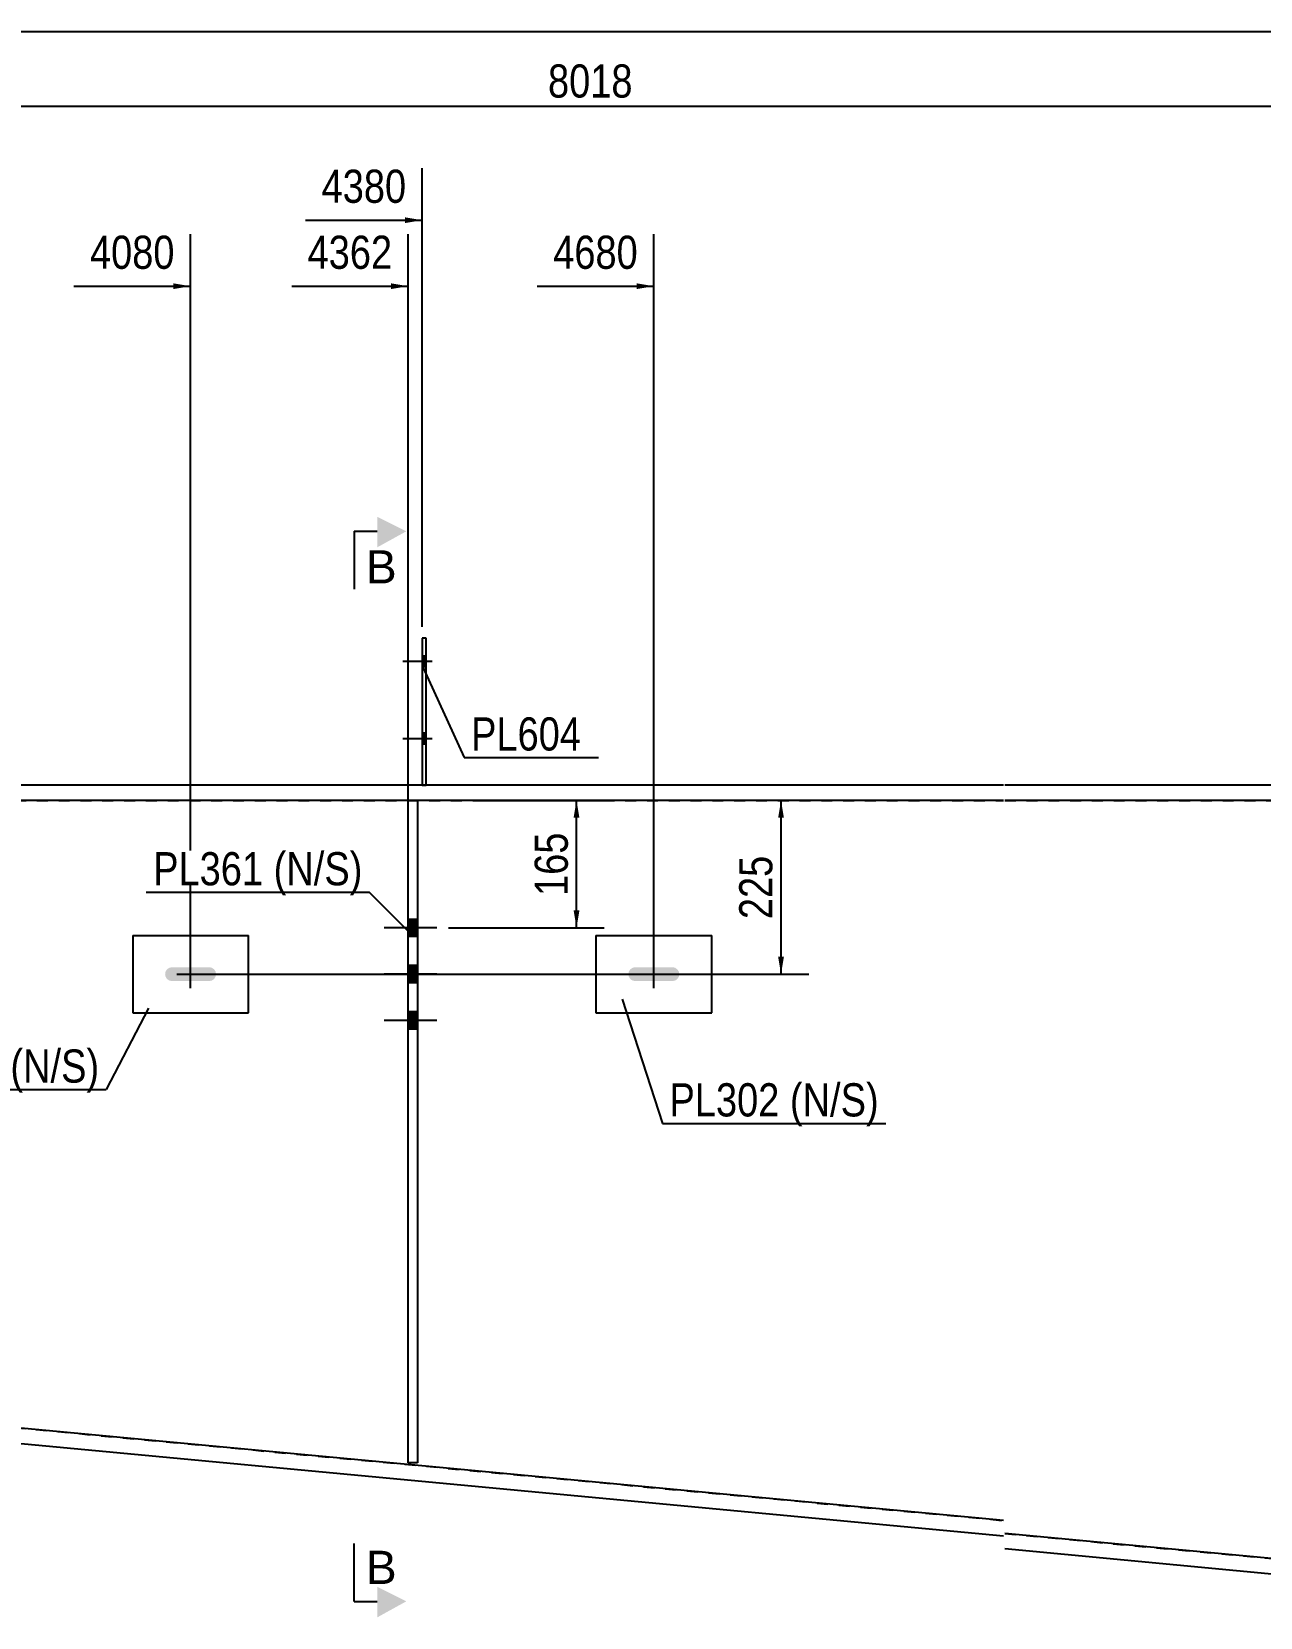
# Model space of a CAD drawing. Header units: millimetres. Extents: x -242 to 171, y -159 to 128.
# Drawn here: x -80.4 to 25.6, y -9 to 128 of the extents above; entities that cross this region are included whole.
import ezdxf

# ---------------------------------------------------------------- set-up
doc = ezdxf.new("R2010")
doc.units = ezdxf.units.MM
doc.linetypes.add('DXK_LINE_DOT1', pattern=[1.8814, 0.9407, -0.9407])
doc.styles.add('Arial', font='ARIAL.TTF', dxfattribs={"height": 0.2})
doc.styles.add('Arial Narrow', font='ARIALN.TTF', dxfattribs={"height": 0.2})

# ---------------------------------------------------------------- blocks, each defined once
blk = doc.blocks.new('Unknown-622979603-1210')
at = {"color": 5, "linetype": 'Continuous'}
blk.add_line((171.01, 127.96), (-238.99, 127.96), dxfattribs=at)
blk = doc.blocks.new('Bolt-622979603-1775 - 1469')
at = {"linetype": 'Continuous'}
for points in [[(-47.14, 49.83), (-47.14, 51.3), (-47.94, 51.3), (-47.94, 49.83)], [(-47.14, 45.83), (-47.14, 47.3), (-47.94, 47.3), (-47.94, 45.83)], [(-47.14, 41.83), (-47.14, 43.3), (-47.94, 43.3), (-47.94, 41.83)]]:
    blk.add_hatch(color=3, dxfattribs=at).paths.add_polyline_path(points)
at = {"color": 3, "linetype": 'Continuous'}
for p, q in [((-47.14, 51.3), (-47.94, 51.3)), ((-45.47, 50.57), (-50.01, 50.57)), ((-47.14, 49.83), (-47.94, 49.83)), ((-45.47, 46.57), (-50.01, 46.57)), ((-47.14, 47.3), (-47.94, 47.3)), ((-47.14, 45.83), (-47.94, 45.83)), ((-45.47, 42.57), (-50.01, 42.57)), ((-47.14, 43.3), (-47.94, 43.3)), ((-47.14, 41.83), (-47.94, 41.83))]:
    blk.add_line(p, q, dxfattribs=at)
blk = doc.blocks.new('Part-622979603-1770 - 1469')
at = {"color": 2, "linetype": 'Continuous'}
for p, q in [((-199.47, 31.55), (-199.59, 30.22)), ((-149.27, 26.83), (-199.47, 31.55)), ((-149.27, 25.49), (-199.59, 30.22)), ((-97.03, 10.74), (-149.17, 15.64)), ((-97.03, 9.4), (-149.17, 14.31)), ((3.47, -0.62), (-96.93, 8.82)), ((3.47, -1.96), (-96.93, 7.48)), ((28.89, -4.12), (3.57, -1.74)), ((28.77, -5.45), (3.57, -3.07)), ((28.77, -5.45), (28.89, -4.12))]:
    blk.add_line(p, q, dxfattribs=at)
blk = doc.blocks.new('Part-622979603-1726 - 1469')
at = {"color": 7, "linetype": 'DXK_LINE_DOT1'}
for p, q in [((-199.67, 61.57), (-199.67, 31.57)), ((-199.67, 61.57), (-149.27, 61.57)), ((-149.17, 61.57), (-97.03, 61.57)), ((-96.93, 61.57), (3.47, 61.57)), ((3.57, 61.57), (48.89, 61.57)), ((-199.47, 31.55), (-149.27, 26.83)), ((-149.17, 15.64), (-97.03, 10.74)), ((-96.93, 8.82), (3.47, -0.62)), ((3.57, -1.74), (48.89, -6))]:
    blk.add_line(p, q, dxfattribs=at)
at = {"color": 2, "linetype": 'Continuous'}
for p, q in [((48.89, -6), (48.89, 61.57)), ((-199.67, 31.57), (-199.47, 31.55))]:
    blk.add_line(p, q, dxfattribs=at)
blk = doc.blocks.new('Part-622979603-2007 - 1469')
at = {"color": 2, "linetype": 'Continuous'}
for p, q in [((-47.94, 4.37), (-47.94, 61.57)), ((-47.14, 61.57), (-47.14, 4.37)), ((-47.14, 4.37), (-47.94, 4.37))]:
    blk.add_line(p, q, dxfattribs=at)
blk = doc.blocks.new('Bolt-622979603-7551 - 1469')
at = {"linetype": 'Continuous'}
blk.add_hatch(color=3, dxfattribs=at).paths.add_polyline_path([(-64.71, 46.14), (-64.58, 46.34), (-64.53, 46.57), (-64.58, 46.8), (-64.71, 46.99), (-64.9, 47.12), (-65.13, 47.17), (-68.33, 47.17), (-68.56, 47.12), (-68.76, 46.99), (-68.89, 46.8), (-68.93, 46.57), (-68.89, 46.34), (-68.76, 46.14), (-68.56, 46.01), (-68.33, 45.97), (-65.13, 45.97), (-64.9, 46.01)])
at = {"color": 3, "linetype": 'Continuous'}
for p, q in [((-67.93, 46.57), (-65.53, 46.57)), ((-66.73, 45.37), (-66.73, 47.77))]:
    blk.add_line(p, q, dxfattribs=at)
blk = doc.blocks.new('Part-622979603-8224 - 1469')
at = {"color": 2, "linetype": 'Continuous'}
for p, q in [((-71.73, 49.9), (-61.73, 49.9)), ((-71.73, 49.9), (-71.73, 43.23)), ((-61.73, 43.23), (-61.73, 49.9)), ((-71.73, 43.23), (-61.73, 43.23))]:
    blk.add_line(p, q, dxfattribs=at)
blk = doc.blocks.new('Part-622979603-1963 - 1469')
at = {"color": 2, "linetype": 'Continuous'}
for p, q in [((-199.67, 62.9), (-199.67, 61.57)), ((-149.27, 62.9), (-199.67, 62.9)), ((-97.03, 62.9), (-149.17, 62.9)), ((3.47, 62.9), (-96.93, 62.9)), ((28.89, 62.9), (3.57, 62.9)), ((28.89, 61.57), (28.89, 62.9)), ((-149.27, 61.57), (-199.67, 61.57)), ((-97.03, 61.57), (-149.17, 61.57)), ((3.47, 61.57), (-96.93, 61.57)), ((28.89, 61.57), (3.57, 61.57))]:
    blk.add_line(p, q, dxfattribs=at)
blk = doc.blocks.new('Bolt-622979603-7552 - 1469')
at = {"linetype": 'Continuous'}
blk.add_hatch(color=3, dxfattribs=at).paths.add_polyline_path([(-24.71, 46.14), (-24.58, 46.34), (-24.53, 46.57), (-24.58, 46.8), (-24.71, 46.99), (-24.9, 47.12), (-25.13, 47.17), (-28.33, 47.17), (-28.56, 47.12), (-28.76, 46.99), (-28.89, 46.8), (-28.93, 46.57), (-28.89, 46.34), (-28.76, 46.14), (-28.56, 46.01), (-28.33, 45.97), (-25.13, 45.97), (-24.9, 46.01)])
at = {"color": 3, "linetype": 'Continuous'}
for p, q in [((-27.93, 46.57), (-25.53, 46.57)), ((-26.73, 45.37), (-26.73, 47.77))]:
    blk.add_line(p, q, dxfattribs=at)
blk = doc.blocks.new('Part-622979603-8225 - 1469')
at = {"color": 2, "linetype": 'Continuous'}
for p, q in [((-31.73, 49.9), (-21.73, 49.9)), ((-31.73, 49.9), (-31.73, 43.23)), ((-21.73, 43.23), (-21.73, 49.9)), ((-31.73, 43.23), (-21.73, 43.23))]:
    blk.add_line(p, q, dxfattribs=at)
blk = doc.blocks.new('Part-622979603-9516 - 1469')
at = {"color": 2, "linetype": 'Continuous'}
for p, q in [((-46.4, 75.57), (-46.73, 75.57)), ((-46.73, 75.57), (-46.73, 62.9)), ((-46.4, 62.9), (-46.4, 75.57))]:
    blk.add_line(p, q, dxfattribs=at)
at = {"color": 7, "linetype": 'DXK_LINE_DOT1'}
blk.add_line((-46.73, 62.9), (-46.4, 62.9), dxfattribs=at)
blk = doc.blocks.new('Bolt-622979603-9532 - 1469')
at = {"linetype": 'Continuous'}
for points in [[(-46.4, 73.1), (-46.4, 74.03), (-46.73, 74.03), (-46.73, 73.1)], [(-46.4, 73.1), (-46.4, 74.03), (-46.73, 74.03), (-46.73, 73.1)], [(-46.4, 66.43), (-46.4, 67.37), (-46.73, 67.37), (-46.73, 66.43)], [(-46.4, 66.43), (-46.4, 67.37), (-46.73, 67.37), (-46.73, 66.43)]]:
    blk.add_hatch(color=3, dxfattribs=at).paths.add_polyline_path(points)
at = {"color": 3, "linetype": 'Continuous'}
for p, q in [((-46.4, 74.03), (-46.73, 74.03)), ((-46.4, 74.03), (-46.73, 74.03)), ((-45.87, 73.57), (-48.4, 73.57)), ((-45.87, 73.57), (-48.4, 73.57)), ((-46.4, 73.1), (-46.73, 73.1)), ((-46.4, 73.1), (-46.73, 73.1)), ((-46.4, 67.37), (-46.73, 67.37)), ((-46.4, 67.37), (-46.73, 67.37)), ((-45.87, 66.9), (-48.4, 66.9)), ((-45.87, 66.9), (-48.4, 66.9)), ((-46.4, 66.43), (-46.73, 66.43)), ((-46.4, 66.43), (-46.73, 66.43))]:
    blk.add_line(p, q, dxfattribs=at)
blk = doc.blocks.new('StraightDimension-622979603-10729 - 1469')
at = {"linetype": 'Continuous'}
blk.add_hatch(color=7, dxfattribs=at).paths.add_polyline_path([(-68.23, 106.23), (-66.73, 105.98), (-68.23, 105.73)])
at = {"color": 7, "linetype": 'Continuous'}
for p, q in [((-66.73, 47.57), (-66.73, 110.48)), ((-76.8, 105.98), (-66.73, 105.98))]:
    blk.add_line(p, q, dxfattribs=at)
at = {"color": 0}
blk.add_wipeout([(-67.51, 106.88), (-67.51, 111.08), (-76.02, 111.08), (-76.02, 106.88)], dxfattribs=at)
at = {"color": 3, "style": 'Arial Narrow'}
blk.add_text('4080', height=2.863, dxfattribs=at).set_placement((-75.42, 107.48))
blk = doc.blocks.new('StraightDimension-622979603-2088 - 1469')
at = {"linetype": 'Continuous'}
for points in [[(-33.66, 60.07), (-33.41, 61.57), (-33.16, 60.07)], [(-33.16, 52.07), (-33.41, 50.57), (-33.66, 52.07)]]:
    blk.add_hatch(color=7, dxfattribs=at).paths.add_polyline_path(points)
at = {"color": 7, "linetype": 'Continuous'}
for p, q in [((-41.86, 61.57), (-31.01, 61.57)), ((-33.41, 50.57), (-33.41, 61.57)), ((-44.47, 50.57), (-31.01, 50.57))]:
    blk.add_line(p, q, dxfattribs=at)
at = {"color": 0}
blk.add_wipeout([(-33.56, 59.41), (-37.76, 59.41), (-37.76, 52.72), (-33.56, 52.72)], dxfattribs=at)
at = {"color": 3, "style": 'Arial Narrow'}
blk.add_text('165', height=2.863, rotation=90.0002, dxfattribs=at).set_placement((-34.16, 53.32))
blk = doc.blocks.new('StraightDimension-622979603-2476 - 1469')
at = {"color": 7, "linetype": 'Continuous'}
blk.add_line((-201, 121.52), (136.57, 121.52), dxfattribs=at)
at = {"color": 0}
blk.add_wipeout([(-27.96, 121.67), (-27.96, 125.87), (-36.47, 125.87), (-36.47, 121.67)], dxfattribs=at)
at = {"color": 3, "style": 'Arial Narrow'}
blk.add_text('8018', height=2.863, dxfattribs=at).set_placement((-35.87, 122.27))
blk = doc.blocks.new('StraightDimension-622979603-9464 - 1469')
at = {"linetype": 'Continuous'}
for points in [[(-16, 60.07), (-15.75, 61.57), (-15.5, 60.07)], [(-15.5, 48.07), (-15.75, 46.57), (-16, 48.07)]]:
    blk.add_hatch(color=7, dxfattribs=at).paths.add_polyline_path(points)
at = {"color": 7, "linetype": 'Continuous'}
for p, q in [((-16.08, 61.57), (-18, 61.57)), ((-15.75, 46.57), (-15.75, 61.57)), ((-65.73, 46.57), (-13.35, 46.57))]:
    blk.add_line(p, q, dxfattribs=at)
at = {"color": 0}
blk.add_wipeout([(-15.9, 57.41), (-20.1, 57.41), (-20.1, 50.72), (-15.9, 50.72)], dxfattribs=at)
at = {"color": 3, "style": 'Arial Narrow'}
blk.add_text('225', height=2.863, rotation=90.0002, dxfattribs=at).set_placement((-16.5, 51.32))
blk = doc.blocks.new('StraightDimension-622979603-10726 - 1469')
at = {"linetype": 'Continuous'}
blk.add_hatch(color=7, dxfattribs=at).paths.add_polyline_path([(-28.23, 106.23), (-26.73, 105.98), (-28.23, 105.73)])
at = {"color": 7, "linetype": 'Continuous'}
for p, q in [((-26.73, 47.57), (-26.73, 110.48)), ((-36.8, 105.98), (-26.73, 105.98))]:
    blk.add_line(p, q, dxfattribs=at)
at = {"color": 0}
blk.add_wipeout([(-27.51, 106.88), (-27.51, 111.08), (-36.02, 111.08), (-36.02, 106.88)], dxfattribs=at)
at = {"color": 3, "style": 'Arial Narrow'}
blk.add_text('4680', height=2.863, dxfattribs=at).set_placement((-35.42, 107.48))
blk = doc.blocks.new('StraightDimension-622979603-10727 - 1469')
at = {"linetype": 'Continuous'}
blk.add_hatch(color=7, dxfattribs=at).paths.add_polyline_path([(-48.23, 111.93), (-46.73, 111.68), (-48.23, 111.43)])
at = {"color": 7, "linetype": 'Continuous'}
for p, q in [((-46.73, 76.57), (-46.73, 116.18)), ((-56.8, 111.68), (-46.73, 111.68))]:
    blk.add_line(p, q, dxfattribs=at)
at = {"color": 0}
blk.add_wipeout([(-47.51, 112.58), (-47.51, 116.78), (-56.02, 116.78), (-56.02, 112.58)], dxfattribs=at)
at = {"color": 3, "style": 'Arial Narrow'}
blk.add_text('4380', height=2.863, dxfattribs=at).set_placement((-55.42, 113.18))
blk = doc.blocks.new('StraightDimension-622979603-10728 - 1469')
at = {"linetype": 'Continuous'}
blk.add_hatch(color=7, dxfattribs=at).paths.add_polyline_path([(-49.44, 106.23), (-47.94, 105.98), (-49.44, 105.73)])
at = {"color": 7, "linetype": 'Continuous'}
for p, q in [((-47.94, 5.37), (-47.94, 110.48)), ((-58, 105.98), (-47.94, 105.98))]:
    blk.add_line(p, q, dxfattribs=at)
at = {"color": 0}
blk.add_wipeout([(-48.72, 106.88), (-48.72, 111.08), (-57.23, 111.08), (-57.23, 106.88)], dxfattribs=at)
at = {"color": 3, "style": 'Arial Narrow'}
blk.add_text('4362', height=2.863, dxfattribs=at).set_placement((-56.63, 107.48))
blk = doc.blocks.new('Mark-622979603-9659 - 1469')
at = {"color": 0}
blk.add_wipeout([(-33.01, 65.88), (-33.01, 68.88), (-42.51, 68.88), (-42.51, 65.88)], dxfattribs=at)
blk.add_wipeout([(-33.01, 65.88), (-33.01, 68.88), (-42.51, 68.88), (-42.51, 65.88)], dxfattribs=at)
at = {"color": 7, "linetype": 'Continuous'}
for p, q in [((-46.65, 73.01), (-43.11, 65.28)), ((-43.11, 65.28), (-31.51, 65.28))]:
    blk.add_line(p, q, dxfattribs=at)
at = {"color": 3, "style": 'Arial Narrow'}
blk.add_text('PL604', height=2.863, dxfattribs=at).set_placement((-42.51, 65.88))
blk = doc.blocks.new('Mark-622979603-2003 - 1469')
at = {"color": 0}
for points in [[(-60.46, 54.24), (-60.46, 57.24), (-69.96, 57.24), (-69.96, 54.24)], [(-51.9, 54.24), (-51.9, 57.24), (-59.56, 57.24), (-59.56, 54.24)]]:
    blk.add_wipeout(points, dxfattribs=at)
for points in [[(-60.46, 54.24), (-60.46, 57.24), (-69.96, 57.24), (-69.96, 54.24)], [(-51.9, 54.24), (-51.9, 57.24), (-59.56, 57.24), (-59.56, 54.24)]]:
    blk.add_wipeout(points, dxfattribs=at)
at = {"color": 7, "linetype": 'Continuous'}
for p in [(-70.56, 53.64), (-47.76, 50.11)]:
    blk.add_line(p, (-51.3, 53.64), dxfattribs=at)
at = {"color": 3, "style": 'Arial Narrow'}
for s, p in [('PL361', (-69.96, 54.24)), ('(N/', (-59.56, 54.24)), ('S)', (-55.18, 54.24))]:
    blk.add_text(s, height=2.863, dxfattribs=at).set_placement(p)
blk = doc.blocks.new('SectionMark-622979603-2589 - 1469')
at = {"color": 7, "linetype": 'Continuous'}
for p, q in [((-52.61, 84.81), (-52.61, 79.81)), ((-52.61, 84.81), (-50.61, 84.81)), ((-52.61, -7.6), (-52.61, -2.6)), ((-52.61, -7.6), (-50.61, -7.6))]:
    blk.add_line(p, q, dxfattribs=at)
at = {"color": 0, "linetype": 'Continuous'}
for points in [[(-48.94, 80.31), (-48.94, 83.31), (-51.61, 83.31), (-51.61, 80.31)], [(-48.94, -6.1), (-48.94, -3.1), (-51.61, -3.1), (-51.61, -6.1)]]:
    blk.add_wipeout(points, dxfattribs=at)
at = {"linetype": 'Continuous'}
for points in [[(-50.61, 86.06), (-48.11, 84.81), (-50.61, 83.43)], [(-50.61, -6.35), (-48.11, -7.6), (-50.61, -8.98)]]:
    blk.add_hatch(color=7, dxfattribs=at).paths.add_polyline_path(points)
at = {"color": 136, "linetype": 'Continuous', "style": 'Arial'}
for p in [(-51.61, 80.31), (-51.61, -6.1)]:
    blk.add_text('B', height=2.87, dxfattribs=at).set_placement(p)
blk = doc.blocks.new('Mark-622979603-8242 - 1469')
at = {"color": 0}
for points in [[(-83.19, 37.2), (-83.19, 40.2), (-92.69, 40.2), (-92.69, 37.2)], [(-74.62, 37.2), (-74.62, 40.2), (-82.29, 40.2), (-82.29, 37.2)]]:
    blk.add_wipeout(points, dxfattribs=at)
for points in [[(-83.19, 37.2), (-83.19, 40.2), (-92.69, 40.2), (-92.69, 37.2)], [(-74.62, 37.2), (-74.62, 40.2), (-82.29, 40.2), (-82.29, 37.2)]]:
    blk.add_wipeout(points, dxfattribs=at)
at = {"color": 7, "linetype": 'Continuous'}
for p in [(-70.36, 43.64), (-93.29, 36.6)]:
    blk.add_line(p, (-74.02, 36.6), dxfattribs=at)
at = {"color": 3, "style": 'Arial Narrow'}
for s, p in [('PL302', (-92.69, 37.2)), ('(N/', (-82.29, 37.2)), ('S)', (-77.91, 37.2))]:
    blk.add_text(s, height=2.863, dxfattribs=at).set_placement(p)
blk = doc.blocks.new('Mark-622979603-8245 - 1469')
at = {"color": 0}
for points in [[(-15.88, 34.28), (-15.88, 37.28), (-25.38, 37.28), (-25.38, 34.28)], [(-7.31, 34.28), (-7.31, 37.28), (-14.98, 37.28), (-14.98, 34.28)]]:
    blk.add_wipeout(points, dxfattribs=at)
for points in [[(-15.88, 34.28), (-15.88, 37.28), (-25.38, 37.28), (-25.38, 34.28)], [(-7.31, 34.28), (-7.31, 37.28), (-14.98, 37.28), (-14.98, 34.28)]]:
    blk.add_wipeout(points, dxfattribs=at)
at = {"color": 7, "linetype": 'Continuous'}
for p, q in [((-29.46, 44.42), (-25.98, 33.68)), ((-25.98, 33.68), (-6.71, 33.68))]:
    blk.add_line(p, q, dxfattribs=at)
at = {"color": 3, "style": 'Arial Narrow'}
for s, p in [('PL302', (-25.38, 34.28)), ('(N/', (-14.98, 34.28)), ('S)', (-10.6, 34.28))]:
    blk.add_text(s, height=2.863, dxfattribs=at).set_placement(p)

msp = doc.modelspace()

# ---------------------------------------------------------------- block references
for name in ['Unknown-622979603-1210', 'Part-622979603-9516 - 1469', 'Bolt-622979603-9532 - 1469', 'Part-622979603-1963 - 1469', 'Part-622979603-1726 - 1469', 'Part-622979603-2007 - 1469', 'Bolt-622979603-1775 - 1469', 'Part-622979603-8224 - 1469', 'Part-622979603-8225 - 1469', 'Bolt-622979603-7551 - 1469', 'Bolt-622979603-7552 - 1469', 'Part-622979603-1770 - 1469']:
    msp.add_blockref(name, (0, 0))

# ---------------------------------------------------------------- next in the draw order: block references
for name in ['StraightDimension-622979603-10729 - 1469', 'StraightDimension-622979603-2088 - 1469', 'Mark-622979603-8245 - 1469', 'Mark-622979603-8242 - 1469']:
    msp.add_blockref(name, (0, 0))

# ---------------------------------------------------------------- next in the draw order: block references
for name in ['StraightDimension-622979603-2476 - 1469', 'StraightDimension-622979603-9464 - 1469']:
    msp.add_blockref(name, (0, 0))

# ---------------------------------------------------------------- next in the draw order: block references
for name in ['StraightDimension-622979603-10727 - 1469', 'StraightDimension-622979603-10726 - 1469']:
    msp.add_blockref(name, (0, 0))

# ---------------------------------------------------------------- next in the draw order: block references
for name in ['StraightDimension-622979603-10728 - 1469', 'Mark-622979603-9659 - 1469']:
    msp.add_blockref(name, (0, 0))

# ---------------------------------------------------------------- next in the draw order: block references
msp.add_blockref('Mark-622979603-2003 - 1469', (0, 0))

# ---------------------------------------------------------------- next in the draw order: block references
msp.add_blockref('SectionMark-622979603-2589 - 1469', (0, 0))

doc.saveas('drawing.dxf')
